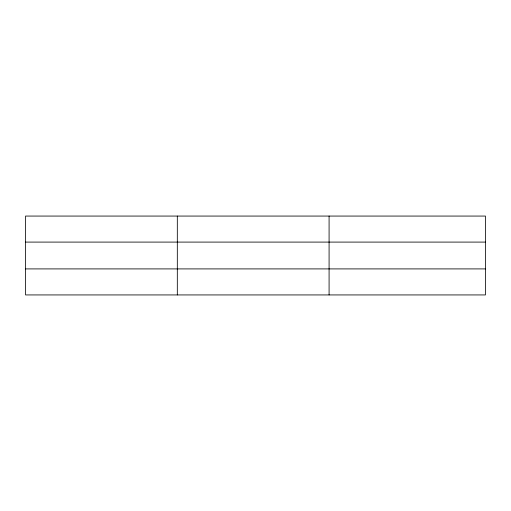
<?xml version="1.0" encoding="UTF-8"?>
<svg xmlns="http://www.w3.org/2000/svg" width="511" height="511" viewBox="0 0 511 511"><rect width="100%" height="100%" fill="white"/><g stroke="black" fill="none" stroke-linecap="round" stroke-linejoin="round"><path stroke-width="0.77" d="M177.317 294.936L177.317 216.064M329.084 294.936L329.084 216.064M485.45 268.907L485.45 294.936L25.55 294.936L25.55 216.064L485.45 216.064L485.45 268.907L25.55 268.907M25.55 242.093L485.45 242.093"/></g></svg>
